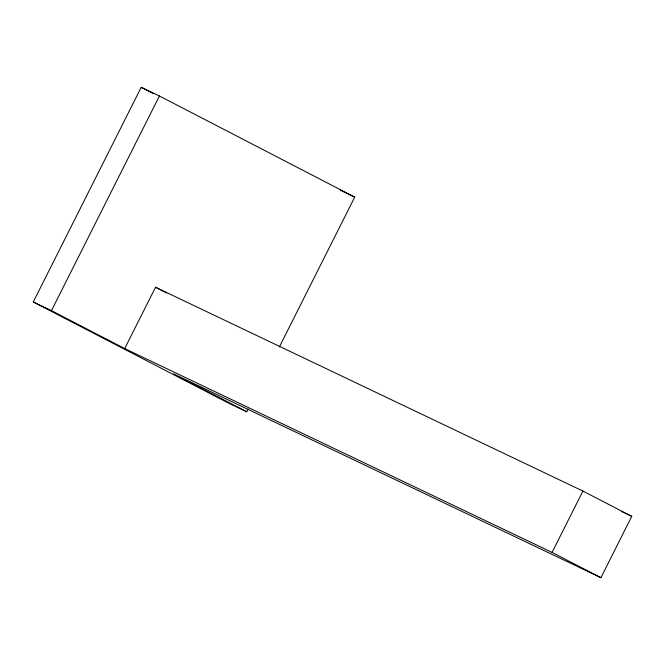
<?xml version="1.0" encoding="UTF-8"?>
<svg xmlns="http://www.w3.org/2000/svg" width="665" height="665" viewBox="0 0 665 665"><rect width="100%" height="100%" fill="white"/><g stroke="black" fill="none" stroke-linecap="round" stroke-linejoin="round"><path stroke-width="1" d="M248.153 409.008L246.757 411.776L228.56 403.098L33.25 301.976L141.213 87.315L159.417 95.993L354.719 197.114L279.333 347.014M33.25 301.976L51.454 310.655L159.417 95.993M51.454 310.655L124.688 348.576L155.535 287.247L582.922 491.069L631.75 516.356L600.902 577.686L173.515 373.863L246.757 411.776M124.688 348.576L552.075 552.407L582.922 491.069M340.164 190.173L354.719 197.114M621.442 511.435L631.75 516.356M141.213 87.315L153.191 93.516M155.535 287.247L166.591 292.974M552.075 552.407L600.902 577.686"/></g></svg>
